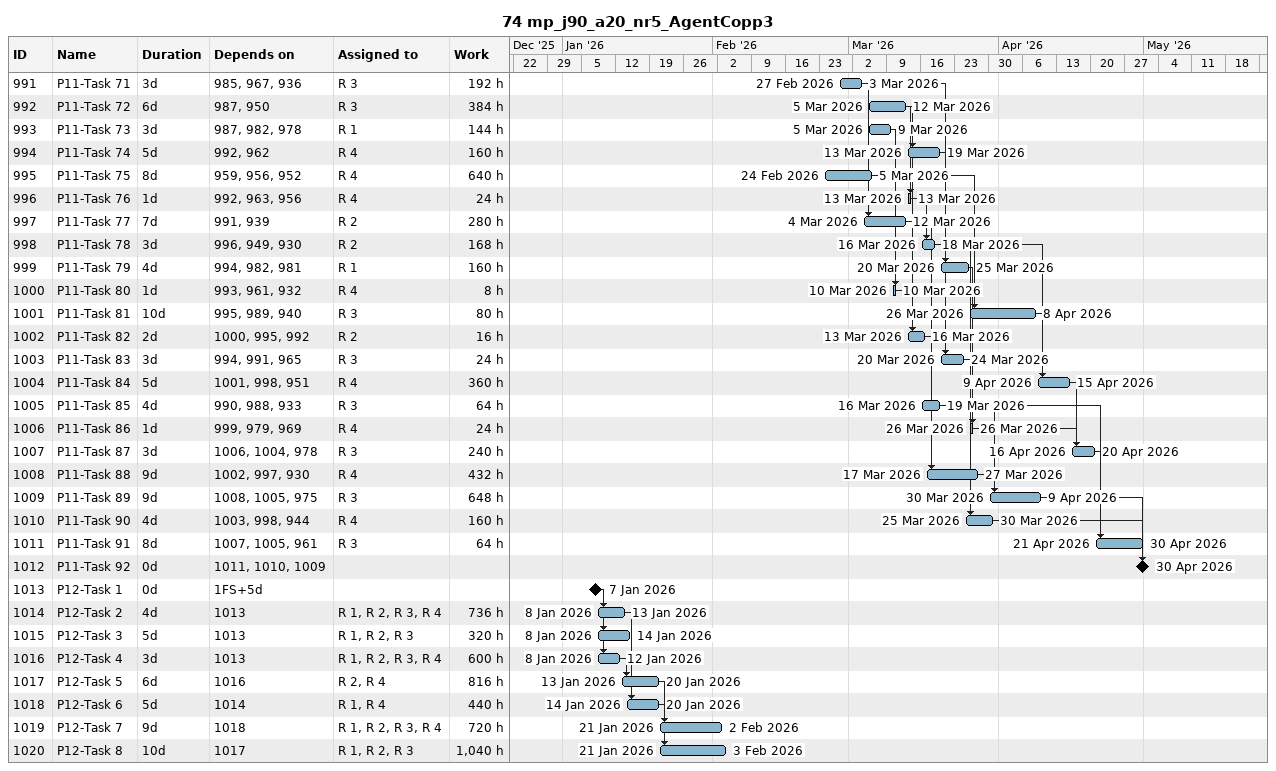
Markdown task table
74 mp_j90_a20_nr5_AgentCopp3

| ID | Task | Duration | Start | Finish | Predecessors | Resources | Work (h) |
|---|---|---|---|---|---|---|---|
| 991 | P11-Task 71 | 3d | 2026-02-27 | 2026-03-03 | 985, 967, 936 | R 3 | 192 |
| 992 | P11-Task 72 | 6d | 2026-03-05 | 2026-03-12 | 987, 950 | R 3 | 384 |
| 993 | P11-Task 73 | 3d | 2026-03-05 | 2026-03-09 | 987, 982, 978 | R 1 | 144 |
| 994 | P11-Task 74 | 5d | 2026-03-13 | 2026-03-19 | 992, 962 | R 4 | 160 |
| 995 | P11-Task 75 | 8d | 2026-02-24 | 2026-03-05 | 959, 956, 952 | R 4 | 640 |
| 996 | P11-Task 76 | 1d | 2026-03-13 | 2026-03-13 | 992, 963, 956 | R 4 | 24 |
| 997 | P11-Task 77 | 7d | 2026-03-04 | 2026-03-12 | 991, 939 | R 2 | 280 |
| 998 | P11-Task 78 | 3d | 2026-03-16 | 2026-03-18 | 996, 949, 930 | R 2 | 168 |
| 999 | P11-Task 79 | 4d | 2026-03-20 | 2026-03-25 | 994, 982, 981 | R 1 | 160 |
| 1000 | P11-Task 80 | 1d | 2026-03-10 | 2026-03-10 | 993, 961, 932 | R 4 | 8 |
| 1001 | P11-Task 81 | 10d | 2026-03-26 | 2026-04-08 | 995, 989, 940 | R 3 | 80 |
| 1002 | P11-Task 82 | 2d | 2026-03-13 | 2026-03-16 | 1000, 995, 992 | R 2 | 16 |
| 1003 | P11-Task 83 | 3d | 2026-03-20 | 2026-03-24 | 994, 991, 965 | R 3 | 24 |
| 1004 | P11-Task 84 | 5d | 2026-04-09 | 2026-04-15 | 1001, 998, 951 | R 4 | 360 |
| 1005 | P11-Task 85 | 4d | 2026-03-16 | 2026-03-19 | 990, 988, 933 | R 3 | 64 |
| 1006 | P11-Task 86 | 1d | 2026-03-26 | 2026-03-26 | 999, 979, 969 | R 4 | 24 |
| 1007 | P11-Task 87 | 3d | 2026-04-16 | 2026-04-20 | 1006, 1004, 978 | R 3 | 240 |
| 1008 | P11-Task 88 | 9d | 2026-03-17 | 2026-03-27 | 1002, 997, 930 | R 4 | 432 |
| 1009 | P11-Task 89 | 9d | 2026-03-30 | 2026-04-09 | 1008, 1005, 975 | R 3 | 648 |
| 1010 | P11-Task 90 | 4d | 2026-03-25 | 2026-03-30 | 1003, 998, 944 | R 4 | 160 |
| 1011 | P11-Task 91 | 8d | 2026-04-21 | 2026-04-30 | 1007, 1005, 961 | R 3 | 64 |
| 1012 | P11-Task 92 | 0d | 2026-04-30 | 2026-04-30 | 1011, 1010, 1009 |  |  |
| 1013 | P12-Task 1 | 0d | 2026-01-07 | 2026-01-07 | 1FS+5d |  |  |
| 1014 | P12-Task 2 | 4d | 2026-01-08 | 2026-01-13 | 1013 | R 1, R 2, R 3, R 4 | 736 |
| 1015 | P12-Task 3 | 5d | 2026-01-08 | 2026-01-14 | 1013 | R 1, R 2, R 3 | 320 |
| 1016 | P12-Task 4 | 3d | 2026-01-08 | 2026-01-12 | 1013 | R 1, R 2, R 3, R 4 | 600 |
| 1017 | P12-Task 5 | 6d | 2026-01-13 | 2026-01-20 | 1016 | R 2, R 4 | 816 |
| 1018 | P12-Task 6 | 5d | 2026-01-14 | 2026-01-20 | 1014 | R 1, R 4 | 440 |
| 1019 | P12-Task 7 | 9d | 2026-01-21 | 2026-02-02 | 1018 | R 1, R 2, R 3, R 4 | 720 |
| 1020 | P12-Task 8 | 10d | 2026-01-21 | 2026-02-03 | 1017 | R 1, R 2, R 3 | 1040 |
